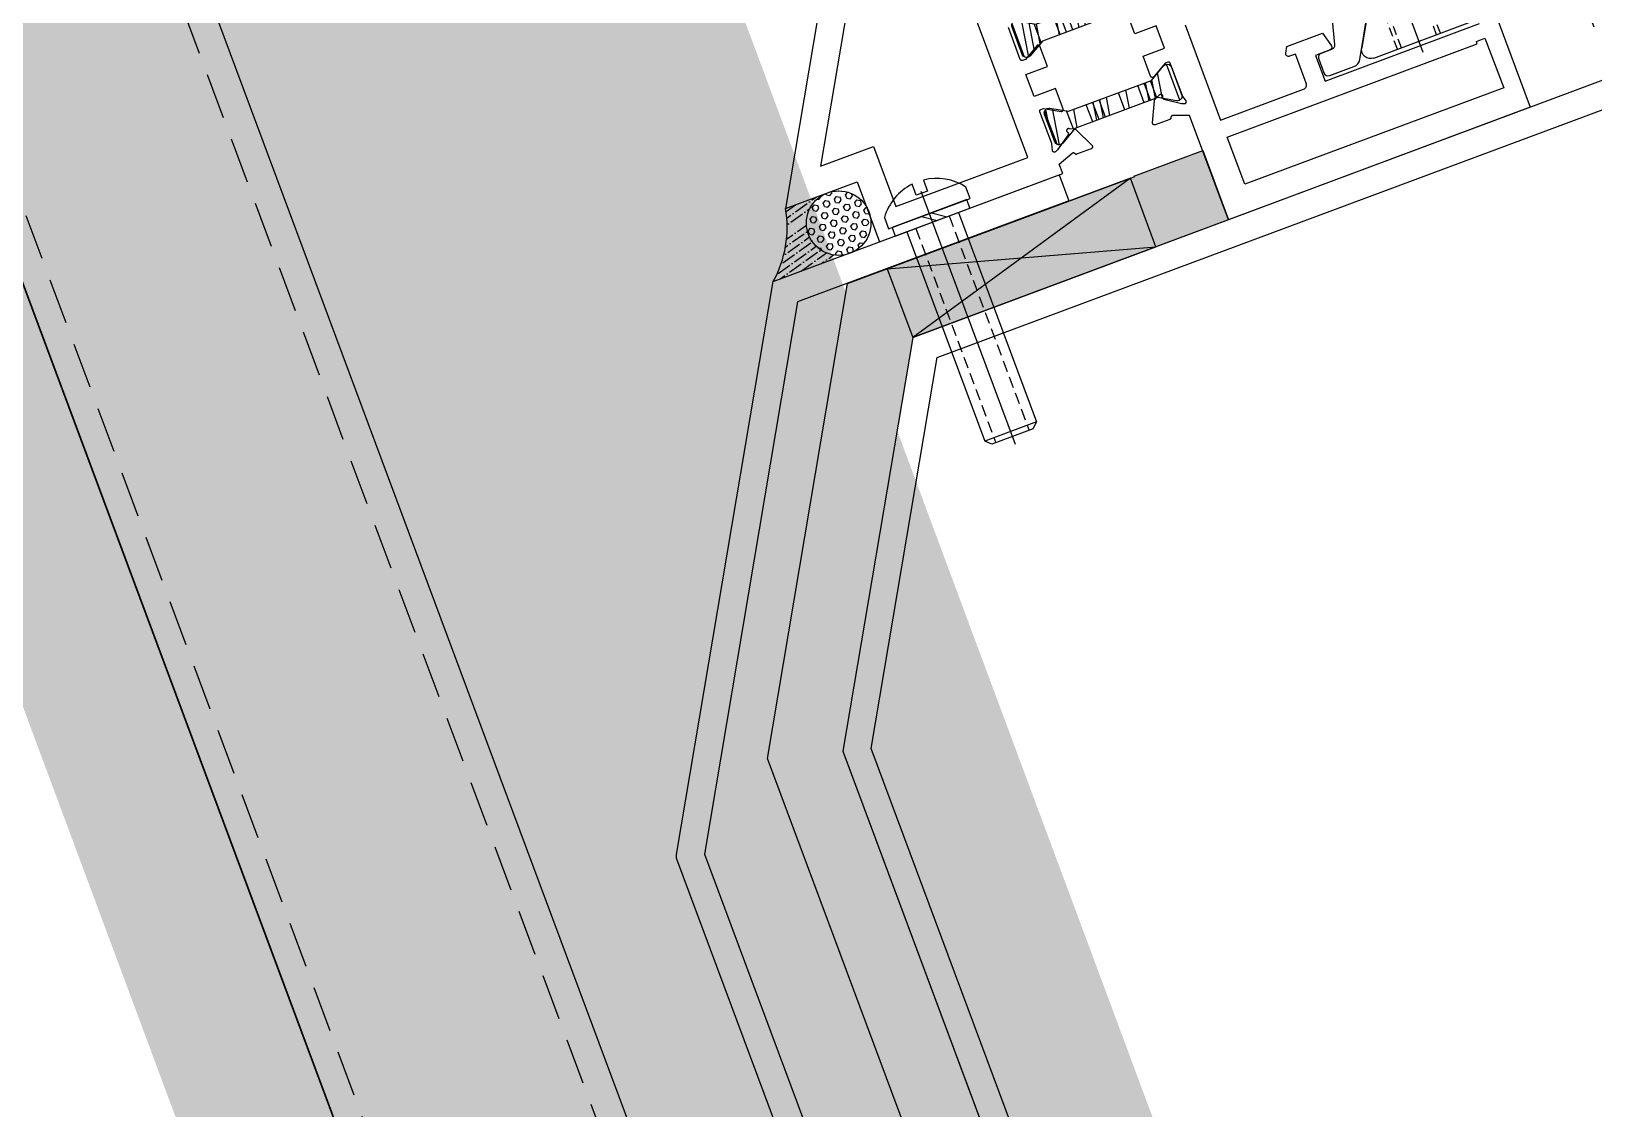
# Model space of a CAD drawing. Extents: x 12199666 to 24617114, y 1197707 to 2548648.
# Drawn here: x 12306351 to 12306521.7, y 1247996.5 to 1248114.2 of the extents above; entities that cross this region are included whole.
import ezdxf

# ---------------------------------------------------------------- set-up
doc = ezdxf.new("R2010")
doc.units = 0
doc.header["$LTSCALE"] = 10
doc.header["$MEASUREMENT"] = 0
for name, pattern in [('TX-PLAN-T1-F11$0$CENTER', [2, 1.25, -0.25, 0.25, -0.25]), ('TX-PLAN-T1-F11$0$CENTER2', [1.125, 0.75, -0.125, 0.125, -0.125]), ('TX-PLAN-T1-F11$0$DASHED', [0.75, 0.5, -0.25]), ('TX-PLAN-T1-F11$0$HIDDEN', [0.375, 0.25, -0.125])]:
    doc.linetypes.add(name, pattern=pattern)
for name, color, linetype in [('TX-PLAN-T1-F11$0$025-CENTER', 2, 'TX-PLAN-T1-F11$0$CENTER'), ('TX-PLAN-T1-F11$0$025-CONT', 2, 'Continuous'), ('TX-PLAN-T1-F11$0$025-DASHED', 2, 'TX-PLAN-T1-F11$0$DASHED'), ('TX-PLAN-T1-F11$0$035-CONT', 6, 'Continuous'), ('TX-PLAN-T1-F11$0$EPDM', 1, 'Continuous'), ('TX-PLAN-T1-F11$0$F-Alum', 4, 'Continuous'), ('TX-PLAN-T1-F11$0$F-dashed line', 8, 'TX-PLAN-T1-F11$0$DASHED'), ('TX-PLAN-T1-F11$0$F-Misc', 1, 'Continuous'), ('TX-PLAN-T1-F11$0$F_MISC', 8, 'Continuous'), ('TX-PLAN-T1-F11$0$Grid', 4, 'TX-PLAN-T1-F11$0$CENTER2'), ('TX-PLAN-T1-F11$0$Hatch', 8, 'Continuous'), ('TX-PLAN-T1-F11$0$Hatch @ 1 VP1', 8, 'Continuous'), ('TX-PLAN-T1-F11$0$Hatch @ 1 VPModel', 8, 'Continuous'), ('TX-PLAN-T1-F11$0$中心线', 1, 'TX-PLAN-T1-F11$0$CENTER2'), ('TX-PLAN-T1-F11$0$虚线', 8, 'TX-PLAN-T1-F11$0$HIDDEN'), ('TX-PLAN-T1-F11$0$螺栓钉类', 241, 'Continuous')]:
    doc.layers.add(name, color=color, linetype=linetype)
doc.layers.add('TX-PLAN-T1-F11$0$_EDO-ALUMINIUM-SECTION', color=90, linetype='Continuous', lineweight=30)
doc.layers.add('TX-PLAN-T1-F11$0$幕墙线', color=114, linetype='Continuous', lineweight=30)
doc.layers.add('TX-PLAN-T1-F11$0$bangong', color=5, linetype='Continuous', true_color=0x0000ff)

# ---------------------------------------------------------------- blocks, each defined once
blk = doc.blocks.new('*U177')
at = {"layer": 'TX-PLAN-T1-F11$0$中心线', "color": 1, "linetype": 'TX-PLAN-T1-F11$0$CENTER', "ltscale": 2.357947691000002}
blk.add_line((-2.842170943040401e-14, 25.90048662063384), (2.842170943040401e-14, -4.956409502317115), dxfattribs=at)
at = {"layer": 'TX-PLAN-T1-F11$0$虚线', "linetype": 'TX-PLAN-T1-F11$0$HIDDEN', "ltscale": 0.5}
for p, q in [((-1.948286311568523, 1.13686837721616e-13), (-1.94828631156858, 25.00000000000011)), ((1.948286311568523, 1.13686837721616e-13), (1.948286311568467, 25.00000000000011))]:
    blk.add_line(p, q, dxfattribs=at)
at = {"layer": 'TX-PLAN-T1-F11$0$螺栓钉类', "color": 241, "linetype": 'Continuous'}
for p, q in [((-2.40807576862025, 25.00000000000011), (-2.999791744951636, 24.40828402366867)), ((2.99979174495158, 24.40828402366867), (-2.999791744951636, 24.40828402366867)), ((-2.999791744951636, 1.13686837721616e-13), (-2.999791744951636, 24.40828402366867)), ((2.408075768620193, 25.00000000000011), (-2.408075768620307, 25)), ((2.408075768620193, 25.00000000000011), (2.99979174495158, 24.40828402366867)), ((2.999791744951636, 1.13686837721616e-13), (2.99979174495158, 24.40828402366867)), ((-0.9100693464279175, -1), (0.5333063006401062, 0)), ((0.2446311712265015, -1), (1.688006818294525, 0))]:
    blk.add_line(p, q, dxfattribs=at)
blk.add_lwpolyline([(4.350000023841858, 0), (4.350000023841858, -1), (-4.350000023841858, -1), (-4.350000023841858, 0)], close=True, dxfattribs=at)
blk.add_lwpolyline([(-4.75, -1), (4.75, -1), (4.75, -2.319999992847443, -0.2072557309237045), (0.6600000262260437, -4.663157165050507), (0.6600000262260437, -3.379999995231628), (-0.6600000262260437, -3.379999995231628), (-0.6600000262260437, -4.663157165050507, -0.2072557309237047), (-4.75, -2.319999992847443)], format="xyb", close=True, dxfattribs=at)
blk = doc.blocks.new('*U178')
at = {"layer": 'TX-PLAN-T1-F11$0$F-Misc'}
blk.add_lwpolyline([(0, -8.000024006068998), (0, 0), (-28.34887666735243, 0), (-28.34887666735243, -8.000024006068998)], close=True, dxfattribs=at)
for points in [[(0, -8.000024006068998), (-28.34887666735243, 0)], [(-28.34887666735243, -8.000024006068998), (0, 0)]]:
    blk.add_lwpolyline(points, dxfattribs=at)
blk = doc.blocks.new('*U341')
at = {"layer": 'TX-PLAN-T1-F11$0$Hatch @ 1 VP1'}
h = blk.add_hatch(dxfattribs=at)
h.set_pattern_fill('M_SYNTHETIC-PISA', color=256, pattern_type=2)
h.set_pattern_definition([(80.42361603529756, (60.74734227051181, 419.571008317605), (-5.916388149900571, 0.9981739626518497), []), (80.42361603529756, (61.48689078924938, 419.4462365722735), (-5.916388149900571, 0.9981739626518497), []), (80.42361603529756, (62.22643930798695, 419.321464826942), (-5.916388149900571, 0.9981739626518497), []), (80.42361603529756, (64.44508486419966, 418.9471495909476), (-5.916388149900571, 0.9981739626518497), [])])
edge = h.paths.add_edge_path()
edge.add_arc((-6.87320508075617, -1.599999999999832), 0.5000000000000772, 270.0000000000381, 300.0000000000389, ccw=False)
edge.add_line((-6.873205080755838, -2.099999999999909), (-6.900000000000205, -2.099999999999909))
edge.add_arc((-6.900000000000205, -1.599999999999909), 0.5, 180, 270, ccw=False)
edge.add_line((-7.400000000000205, -1.599999999999909), (-7.400000000000205, 1.600000000000364))
edge.add_arc((-6.900000000000205, 1.600000000000364), 0.5, 90, 180, ccw=False)
edge.add_line((-6.900000000000205, 2.100000000000364), (-6.873205080757202, 2.099999999999909))
edge.add_arc((-6.873205080757574, 1.599999999999688), 0.5000000000002212, 59.999999999965496, 89.99999999995748, ccw=False)
edge.add_line((-6.623205080757202, 2.033012701891948), (-4.833974596215853, 1))
edge.add_line((-4.833974596215853, 1), (4.833974596215398, 1))
edge.add_line((4.833974596215398, 1), (6.623205080756748, 2.033012701891948))
edge.add_arc((6.87320508075709, 1.599999999999793), 0.5000000000001159, 90.00000000003928, 120.00000000003769, ccw=False)
edge.add_line((6.873205080756748, 2.099999999999909), (6.89999999999975, 2.100000000000364))
edge.add_arc((6.89999999999975, 1.600000000000364), 0.5, 0, 90, ccw=False)
edge.add_line((7.39999999999975, 1.600000000000364), (7.39999999999975, -1.599999999999909))
edge.add_arc((6.89999999999975, -1.599999999999909), 0.5, -90, 0, ccw=False)
edge.add_line((6.89999999999975, -2.099999999999909), (6.873205080755383, -2.099999999999909))
edge.add_arc((6.873205080755718, -1.599999999999822), 0.5000000000000873, 239.99999999996152, 269.99999999996163, ccw=False)
edge.add_line((6.623205080755383, -2.033012701891948), (4.833974596216308, -1))
edge.add_line((4.833974596216308, -1), (-4.833974596216308, -1))
edge.add_line((-4.833974596216308, -1), (-6.623205080755838, -2.033012701891948))
at = {"layer": 'TX-PLAN-T1-F11$0$Hatch @ 1 VPModel'}
h = blk.add_hatch(dxfattribs=at)
h.set_pattern_fill('M_SYNTHETIC-PISA', color=256, pattern_type=2)
h.set_pattern_definition([(90, (-9.900000006500932, 423.8302261678061), (-6, 3.673940397442059e-16), []), (90, (-9.150000006500932, 423.8302261678061), (-6, 3.673940397442059e-16), []), (90, (-8.400000006500932, 423.8302261678061), (-6, 3.673940397442059e-16), []), (90, (-6.150000006500932, 423.8302261678061), (-6, 3.673940397442059e-16), [])])
edge = h.paths.add_edge_path()
edge.add_arc((-6.87320508075617, -1.599999999999832), 0.5000000000000772, 270.0000000000381, 300.0000000000389, ccw=False)
edge.add_line((-6.873205080755838, -2.099999999999909), (-6.900000000000205, -2.099999999999909))
edge.add_arc((-6.900000000000205, -1.599999999999909), 0.5, 180, 270, ccw=False)
edge.add_line((-7.400000000000205, -1.599999999999909), (-7.400000000000205, 1.600000000000364))
edge.add_arc((-6.900000000000205, 1.600000000000364), 0.5, 90, 180, ccw=False)
edge.add_line((-6.900000000000205, 2.100000000000364), (-6.873205080757202, 2.099999999999909))
edge.add_arc((-6.873205080757574, 1.599999999999688), 0.5000000000002212, 59.999999999965496, 89.99999999995748, ccw=False)
edge.add_line((-6.623205080757202, 2.033012701891948), (-4.833974596215853, 1))
edge.add_line((-4.833974596215853, 1), (4.833974596215398, 1))
edge.add_line((4.833974596215398, 1), (6.623205080756748, 2.033012701891948))
edge.add_arc((6.87320508075709, 1.599999999999793), 0.5000000000001159, 90.00000000003928, 120.00000000003769, ccw=False)
edge.add_line((6.873205080756748, 2.099999999999909), (6.89999999999975, 2.100000000000364))
edge.add_arc((6.89999999999975, 1.600000000000364), 0.5, 0, 90, ccw=False)
edge.add_line((7.39999999999975, 1.600000000000364), (7.39999999999975, -1.599999999999909))
edge.add_arc((6.89999999999975, -1.599999999999909), 0.5, -90, 0, ccw=False)
edge.add_line((6.89999999999975, -2.099999999999909), (6.873205080755383, -2.099999999999909))
edge.add_arc((6.873205080755718, -1.599999999999822), 0.5000000000000873, 239.99999999996152, 269.99999999996163, ccw=False)
edge.add_line((6.623205080755383, -2.033012701891948), (4.833974596216308, -1))
edge.add_line((4.833974596216308, -1), (-4.833974596216308, -1))
edge.add_line((-4.833974596216308, -1), (-6.623205080755838, -2.033012701891948))
blk = doc.blocks.new('TX-PLAN-T1-F11$0$A$C455C3A01')
at = {"color": 0, "linetype": 'ByBlock'}
blk.add_lwpolyline([(-6.623205080755838, -2.033012701891948, -0.1316524975873993), (-6.873205080755838, -2.099999999999909), (-6.900000000000205, -2.099999999999909, -0.414213562373095), (-7.400000000000205, -1.599999999999909), (-7.400000000000205, 1.600000000000364, -0.414213562373095), (-6.900000000000205, 2.100000000000364), (-6.873205080757202, 2.099999999999909, -0.1316524975873601), (-6.623205080757202, 2.033012701891948), (-4.833974596215853, 1), (4.833974596215398, 1), (6.623205080756748, 2.033012701891948, -0.1316524975873888), (6.873205080756748, 2.099999999999909), (6.89999999999975, 2.100000000000364, -0.4142135623730949), (7.39999999999975, 1.600000000000364), (7.39999999999975, -1.599999999999909, -0.4142135623730951), (6.89999999999975, -2.099999999999909), (6.873205080755383, -2.099999999999909, -0.1316524975873966), (6.623205080755383, -2.033012701891948), (4.833974596216308, -1), (-4.833974596216308, -1)], format="xyb", close=True, dxfattribs=at)
at = {"layer": 'TX-PLAN-T1-F11$0$Hatch'}
blk.add_blockref('*U341', (0, 0), dxfattribs=at)
blk = doc.blocks.new('TX-PLAN-T1-F11$0$EG0026')
for points in [[(1.049963061760685, -1.4210854715202e-14, -0.1316524975873984), (1.199963061760663, -0.04019237886466698), (1.580347819490026, -0.2598076211353302, 0.5096735085656329), (2.023821391799778, -0.06223553933050141), (2.193473572309742, 0.7377644606694673, 0.3247897566277693), (2.04999999999999, 1.05980762113532), (1.792212630083934, 1.165024963894894, -0.5084096978739756), (1.67576655667407, 1.635616290801124), (2.219342095654035, 2.076590135548955, -0.1720586351414371), (2.849348255439835, 2.299999999999997), (4.550651744560113, 2.300000000000004, -0.1720586351414538), (5.180657904345967, 2.076590135548919), (5.724233443325813, 1.635616290801124, -0.5084096978739955), (5.607787369916062, 1.165024963894908), (5.34999999999989, 1.05980762113532, 0.3247897566277236), (5.206526427690315, 0.7377644606694815), (5.376178608200156, -0.06223553933045878, 0.5096735085656969), (5.819652180509857, -0.2598076211353302), (6.200036938239215, -0.04019237886466698, -0.1316524975873905), (6.350036938239251, 0), (6.799402315729644, -7.105427357601002e-15, -0.7239727550084903), (6.978830547513262, -0.5403951748028533), (6.325140804935513, -1.001316929707976, -0.1617137714604535), (5.726900554120132, -1.200000136982176), (2.504480857897338, -1.200000136982133, 0.4241907053956243), (1.505056884715035, -2.233937164378801, 0.215312242949503), (3.689070962328064, -6.663307209988261, 0.4810869569847197), (4.606417985922237, -6.469457747373554, -0.9417365065896345), (5.707004712582378, -6.942249619239874, -0.487759039254909), (3.311270510465423, -7.729347034212878, -0.2885502530687495), (0.0617618399062394, -0.4287096835946613, -0.3729042457963719), (0.5566534348920413, 4.547473508864641e-13)], [(2.976069765135756, 0.3244107492007231), (2.886558271576954, 0.01223553933049004, 0.476831264723338), (3.180031843886676, -0.3500000000000014), (4.219968156113376, -0.3500000000000014, 0.4768312647233385), (4.513441728423098, 0.01223553933049004), (4.423930234864295, 0.3244107492007231, -0.06601964058547675), (4.401646834866577, 0.6127768603722714), (4.452090121069073, 1.18359023628372, 0.4303349584555891), (4.152539257850872, 1.500000000000007), (3.247460742149183, 1.5, 0.4303349584555879), (2.947909878930982, 1.183590236283734), (2.998353165133475, 0.6127768603722643, -0.06601964058547631)]]:
    blk.add_lwpolyline(points, format="xyb", close=True)
blk = doc.blocks.new('TX-PLAN-T1-F11$0$111')
at = {"layer": 'TX-PLAN-T1-F11$0$025-CONT'}
for p, q in [((16973.25272148724, -11883.792106603), (16973.25272148724, -11902.192106603)), ((16975.45272148724, -11883.292106603), (16973.75272148724, -11883.292106603)), ((16975.95272148724, -11883.792106603), (16975.95272148724, -11885.692106603)), ((16975.95272148724, -11885.692106603), (16977.25272148724, -11885.692106603)), ((16978.25272148724, -11886.692106603), (16978.25272148724, -11899.292106603)), ((16975.95272148724, -11902.192106603), (16975.95272148724, -11900.292106603)), ((16975.95272148724, -11900.292106603), (16977.25272148724, -11900.292106603)), ((16975.45272148724, -11902.692106603), (16973.75272148724, -11902.692106603))]:
    blk.add_line(p, q, dxfattribs=at)
for centre, radius, start, end in [((16973.75272148724, -11883.792106603), 0.5, 90, 180), ((16975.45272148724, -11883.792106603), 0.5, 0, 90), ((16977.25272148724, -11886.692106603), 1, 0, 90), ((16977.25272148724, -11899.292106603), 1, 270, 0), ((16973.75272148724, -11902.192106603), 0.5, 180, 270), ((16975.45272148724, -11902.192106603), 0.5, 270, 1.042204158021965e-10)]:
    blk.add_arc(centre, radius, start, end, dxfattribs=at)
at = {"layer": 'TX-PLAN-T1-F11$0$025-DASHED', "ltscale": 0.2}
for p, q in [((16973.25272148724, -11890.49210660301), (16978.25272148724, -11890.49210660301)), ((16973.25272148724, -11890.94210660301), (16978.25272148724, -11890.94210660301)), ((16973.25272148724, -11895.04210660301), (16978.25272148724, -11895.04210660301)), ((16973.25272148724, -11895.49210660301), (16978.25272148724, -11895.49210660301))]:
    blk.add_line(p, q, dxfattribs=at)
at = {"layer": 'TX-PLAN-T1-F11$0$Grid', "color": 2, "ltscale": 0.5}
blk.add_line((16972.04320301383, -11892.99210660301), (16979.72593644123, -11892.99210660301), dxfattribs=at)
blk = doc.blocks.new('TX-PLAN-T1-F11$0$sp')
at = {"layer": 'TX-PLAN-T1-F11$0$025-CONT'}
for p, q in [((15685.01988159701, -2177.959996310328), (15687.91988159702, -2176.285680529675)), ((15689.41988159702, -2177.151705933461), (15689.41988159701, -2188.774320010177)), ((15684.51988159701, -2185.984542262289), (15684.51988159701, -2178.826021714112)), ((15685.51988159701, -2186.984542262289), (15686.41988159701, -2186.98454226229)), ((15686.91988159701, -2188.774320010176), (15686.91988159701, -2187.48454226229)), ((15688.91988159701, -2189.274320010177), (15687.41988159701, -2189.274320010177))]:
    blk.add_line(p, q, dxfattribs=at)
for centre, radius, start, end in [((15688.41988159702, -2177.15170593346), 1, 359.9999999999582, 119.9999999999553), ((15685.51988159701, -2178.826021714112), 1, 119.9999999999738, 179.9999999999864), ((15685.51988159701, -2185.984542262289), 1, 179.9999999999872, 269.9999999999814), ((15686.41988159701, -2187.48454226229), 0.5, 0, 89.99999999999085), ((15687.41988159701, -2188.774320010177), 0.5, 179.9999999999418, 270), ((15688.91988159701, -2188.774320010177), 0.5, 270, 359.9999999999774)]:
    blk.add_arc(centre, radius, start, end, dxfattribs=at)
blk = doc.blocks.new('TX-PLAN-T1-F11$0$A$C0FB22728')
for p, q in [((-9.129019065090688, 14.80221597116906), (-9.135565859214694, 14.79843373982294)), ((-8.445955283059448, 14.61939400948177), (-7.931148778057832, 13.72829775298305)), ((-10.83595835548476, 13.32091151041823), (-11.17787534415402, 9.266849106410518)), ((-8.074716455572343, 13.07042447078129), (-9.000473860687634, 12.39623318972008)), ((-8.864180995959032, 12.16031919024681), (-7.551080690260278, 9.88742878301855)), ((2.30074659458478, 6.61109409306664), (-6.343301736451394, 8.957774650218198)), ((-15.59516297264781, 6.21971497789491), (-11.67409582274558, 8.485004345464404)), ((-15.59516297264781, 6.21971497789491), (-15.44509042653226, 5.959949254785897)), ((-28.97219765444606, -3.009853978583124), (-15.81073434990685, 4.59382169071614)), ((-11.63828816768364, 2.153813939316024), (-28.51636492204125, -7.59703356087266)), ((-6.061200206029753, -3.501692742436717), (-8.906033039565955, 1.422526092574117)), ((-33.86535216509947, -4.335387431441632), (-30.48839776460954, -2.384444332092244)), ((-30.48839776460954, -2.384444332092244), (-30.33832521850854, -2.644210055215808)), ((-33.86535216509947, -4.335387431441632), (-32.61474761422869, -6.500101790756162))]:
    blk.add_line(p, q)
blk.add_circle((-7.275957614183426e-12, -7.275957614183426e-12), 3)
for centre, radius, start, end in [((-8.878898154915078, 14.36927309930616), 0.4999999999999999, 30.01599999619042, 120.0159999952599), ((-8.364091649913462, 13.47817684282199), 0.4999999999999999, 305.3626995516341, 30.01599999619042), ((-12.17433764310408, 9.350890089175664), 0.9999999999999999, 300.0159999952599, 355.1791200963696), ((-5.819309202837758, 10.88791242372099), 2, 210.0159999961904, 254.8114534146507), ((-16.31097617026535, 5.459707434420125), 0.9999999999999999, 300.0159999952599, 30.01599999619042), ((-10.63780452699575, 0.4220424518789514), 2, 30.01599999619042, 120.0159999952599), ((-29.47243947478273, -2.143968234857311), 0.9999999999999999, 210.0159999961904, 300.0159999952599), ((-30.01709038307308, -4.999376329717052), 3, 210.0159999961904, 300.0159999952599)]:
    blk.add_arc(centre, radius, start, end)
at = {"layer": 'TX-PLAN-T1-F11$0$025-CENTER', "ltscale": 0.3}
for p, q in [((4.018160608087783, -6.9551721687385), (-4.094085028860718, 7.086592355677567)), ((-7.107294850422477, -4.106045329324843), (6.775019564214745, 3.914082365110517))]:
    blk.add_line(p, q, dxfattribs=at)
at = {"layer": 'TX-PLAN-T1-F11$0$025-CONT'}
for p, q in [((-9.135565859214694, 14.79843373982294), (-10.33973787690047, 14.10275627138617)), ((-9.129019065090688, 14.80221597116906), (-9.135565859214694, 14.79843373982294)), ((-9.000473860687634, 12.39623318972008), (-8.779428328438371, 12.55405221811088)), ((-8.825779522514495, 12.09384876127297), (-9.000473860687634, 12.39623318972008)), ((-11.63828816768364, 2.153813939316024), (-6.343301736451394, 8.957774650218198)), ((-9.150126475236902, -3.338039345188008), (-11.743775851588, 1.151397418849228))]:
    blk.add_line(p, q, dxfattribs=at)
blk.add_arc((-9.8394960565347, 13.23687052767491), 0.9999999999999999, 120.0159999952599, 175.1791200963696, dxfattribs=at)
at = {"layer": 'TX-PLAN-T1-F11$0$025-DASHED', "ltscale": 0.2}
for p, q in [((-20.0591454489404, 0.4531015196771477), (-20.78449608847586, 1.708635848110134)), ((-24.82151703940326, -2.298228492225462), (-20.05914544891857, 0.4531015197062516)), ((-20.05914544898405, 0.4531015197499073), (-16.98535842982528, -0.3695973078574752)), ((-16.98535842982528, -0.3695973078574752), (-25.64421586701064, -5.372015511333302)), ((-24.82151703940326, -2.298228492225462), (-25.54686767893872, -1.042694163807028)), ((-14.66477095754817, -1.326983939536149), (-23.32362839474808, -6.329402143019252)), ((-16.98535842982528, -0.3695973078574752), (-16.73523751964967, -0.8025401797203813)), ((-15.487469785141, -4.400770958716748), (-14.66477095754817, -1.326983939536149)), ((-14.66477095754817, -1.326983939536149), (-14.98111222406442, -0.7794179790944327)), ((-25.64421586701064, -5.372015511333302), (-24.82151703940326, -2.298228492225462)), ((-20.24984137562569, -7.152100970575702), (-15.48746978513373, -4.400770958643989)), ((-15.48746978516283, -4.400770958658541), (-14.76211914565647, -5.656305287084251)), ((-25.64421586701064, -5.372015511333302), (-25.39917624465306, -5.796163007624273)), ((-23.32362839474808, -6.329402143019252), (-23.56866801708384, -5.905254646735557)), ((-23.32362839474808, -6.329402143019252), (-20.24984137562569, -7.152100970575702)), ((-12.80354609277128, -10.645693185048), (-15.25473101247189, -6.402853040854097)), ((-12.41389750810049, -10.42058436590742), (-14.8650824278011, -6.177744221691682)), ((-20.24984137562569, -7.152100970575702), (-19.52449073610478, -8.407635299001413)), ((-16.35367764202238, -12.69668464849383), (-18.80486256173026, -8.453844504270819)), ((-16.74332622669317, -12.92179346764169), (-19.19451114640106, -8.678953323425958))]:
    blk.add_line(p, q, dxfattribs=at)
at = {"layer": 'TX-PLAN-T1-F11$0$035-CONT'}
for p, q in [((-23.36016704144276, -5.773067956492014), (-3.583628031461558, 6.013119833500241)), ((-9.150126475236902, -3.338039345188008), (-7.899521924366127, -5.50275370448071)), ((-13.01386290638766, -4.64629803160642), (-20.37911589634314, -8.90137162503379)), ((-12.18072657826269, -5.088885716410005), (-12.33079912435642, -4.829119993293716)), ((-10.01601221895544, -3.838281165546505), (-12.18072657826269, -5.088885716410005)), ((-6.675530946376966, -4.795626373474079), (-7.899521924366127, -5.50275370448071)), ((-23.57522340199648, -13.55352831941855), (-24.75700211860385, -9.14799150457111)), ((-20.6274955596673, -14.70381141730468), (-20.62899496668251, -9.334454123207252)), ((-24.86989654574427, -14.72948038354662), (-23.80802924819727, -14.11601557742688)), ((-25.05271850742429, -15.41254416557786), (-24.25233159487107, -16.79796135554352)), ((-23.56926781283983, -16.98078331721626), (-21.12725370032422, -15.5699764136225))]:
    blk.add_line(p, q, dxfattribs=at)
blk.add_circle((-7.275957614183426e-12, -7.275957614183426e-12), 6.999999999999999, dxfattribs=at)
for centre, radius, start, end in [((-9.583069347099809, -3.588160255356343), 0.4999999999995452, 30.01599999619042, 210.0159999961904), ((-12.76374199621205, -5.079240903476602), 0.4999999999999999, 30.01599999619042, 120.0159999952599), ((-5.925168215871963, -6.094454989062797), 1.5, 45.80691184773836, 120.0159999952599), ((-21.85944158039638, -8.370725187647622), 3, 120.0159999952599, 195.0159999958581), ((-20.1289949861748, -9.334314496903971), 0.4999999999999999, 120.0159999952599, 180.015999995565), ((-24.05815015836561, -13.68307270556397), 0.4999999999999999, 300.0159999952599, 15.01599999585814), ((-24.61977563556866, -15.16242325540225), 0.4999999999999999, 120.0159999952599, 210.0159999961904), ((-21.62749552066089, -14.70409066991124), 0.9999999999999999, 300.0159999952599, 0.01599999556502647), ((-23.81938872300816, -16.54784044536791), 0.4999999999999999, 210.0159999961904, 300.0159999952599)]:
    blk.add_arc(centre, radius, start, end, dxfattribs=at)
at = {"layer": 'TX-PLAN-T1-F11$0$Grid', "color": 2, "ltscale": 0.5}
for p, q in [((-20.53396372175484, -4.222360490028223), (-23.66147901421937, 1.191163119678095)), ((-16.78150122043735, -7.658228776039323), (-20.16201579484914, -1.80678002195782)), ((-13.92353596247995, -12.80508229404222), (-17.76676051745017, -6.152712946466636))]:
    blk.add_line(p, q, dxfattribs=at)
at = {"layer": 'TX-PLAN-T1-F11$0$025-CONT', "xscale": -1, "rotation": 120.0159999954575}
for name, p in [('TX-PLAN-T1-F11$0$111', (-18814.53865849576, 8752.679697267238)), ('TX-PLAN-T1-F11$0$sp', (-9752.79619433001, 12481.84342277347))]:
    blk.add_blockref(name, p, dxfattribs=at)
at = {"layer": 'TX-PLAN-T1-F11$0$EPDM', "xscale": -1, "rotation": 300.0159999954575}
blk.add_blockref('TX-PLAN-T1-F11$0$EG0026', (0.7788634281751001, -4.531157518111286), dxfattribs=at)
blk = doc.blocks.new('TX-PLAN-T1-F11$0$A$C31F16DB5')
at = {"layer": 'TX-PLAN-T1-F11$0$F-Alum'}
for points in [[(43.84528466670599, -113.7702522286536), (37.76699339233164, -103.2491291516608), (35.94917181607161, -103.5701835789487, 0.007804943602983401), (35.94304109744553, -103.5713653192042, 0.03475147959870332), (35.91632063321595, -103.5789190692858, 0.02182096255239729), (35.90017322947097, -103.5855304357219, 0.02280395128158622), (35.88398199396033, -103.5939155986971, 0.02280645289443629), (35.86862007978198, -103.6037416621957, 0.02181846149880163), (35.85481925176282, -103.6144148174471, 0.03475398223271113), (35.83491023660463, -103.6337741633151, 0.03657129109344772), (35.81707005396311, -103.6569132380801, 0.04398833847658366), (35.80036170694802, -103.6878071838264, 0.05218479367646167), (35.78791556910437, -103.7275377940941, 0.08249638702618169), (35.78564238811668, -103.7930493594877, 0.01121976765777889), (35.78700460733671, -103.8019200594545), (35.7900739385077, -103.8192987211487, -0.01121910438095667), (35.79143608880986, -103.8281688948018, -0.08249689023293717), (35.78916300235142, -103.8936808583649, -0.0521855456413639), (35.77671665263188, -103.9334120274843, -0.04398758811039476), (35.76000856382598, -103.9643054334128, -0.03657229268390293), (35.74216786267061, -103.9874451160113, -0.03475223026892075), (35.72225985194382, -104.0068034913247, -0.0218196119654262), (35.70845831123006, -104.0174772274886, -0.02269948356110112), (35.69317045745265, -104.0272605058681), (34.21884027712804, -104.8790144653294, -0.0001048805003330558), (34.21876764397894, -104.8790564068449, -0.02280645355989477), (34.2025746540894, -104.8874425266085, -0.0218209627636952), (34.18642723264929, -104.8940538502038, -0.03475147960027722), (34.15970674839627, -104.9016075294321, -0.03657129127645277), (34.13074651577335, -104.9054797154649, -0.04398833946914894), (34.09563768266526, -104.9044924991586, -0.05218479376400448), (34.05500951090653, -104.8953941816262, -0.08249638700787947), (33.99714709639375, -104.8645903903789, -0.09869862806640825), (33.94557245571923, -104.8058124108329, -0.09869862815205552), (33.9204778495041, -104.7317512523705, -0.01059771609706687), (33.91955784925085, -104.7233241019394), (33.70630541474384, -102.2936523330836, -0.0718358672267889), (33.7094985962176, -102.2365679180193, -0.05218479356706384), (33.72194473406125, -102.1968373078244, -0.04398833903647838), (33.73865308107634, -102.1659433620343, -0.006722845275875734), (33.74167704216961, -102.1614960145789), (34.10428110494104, -101.6433358389158, -0.0445771316028027), (34.11583254866127, -101.6083328954091, -0.04398833927789026), (34.13313652931538, -101.5763376155055, -0.03657129109167929), (34.15161269444798, -101.5523736590376, -0.03475398272905562), (34.1722314432991, -101.5323241744163, -0.02181846138117786), (34.18652425504115, -101.5212705332788, -0.02280645284909666), (34.20243380389002, -101.5110941817666, -0.02280395204992727), (34.21920223867346, -101.5024100972778, -0.02182096253729524), (34.2359252791648, -101.4955630431332, -0.03475147915249242), (34.26359829756257, -101.4877400103987, -0.03657129132459825), (34.29359091895458, -101.4837297057065, -0.04398833927744469), (34.32995134459634, -101.4847520187004, -0.05218730021067805), (34.37202985289332, -101.4941752298155, -0.08249638670837647), (34.43195476250548, -101.5260775814795, -0.09869610352660264), (34.48536649796006, -101.5869495277848, -0.09869862818395074), (34.51135590190825, -101.6636508134516, -0.02693974869998015), (34.5130509504379, -101.6858902188515, 0.02625242275471121), (34.50782201632683, -101.7062158755698, 0.08249638677413643), (34.50554883533914, -101.7717274410506, 0.0986986281154367), (34.53064344155428, -101.8457885994694, 0.09869862807006985), (34.58221808222879, -101.9045665790882, 0.08249638702823749), (34.64008049674158, -101.9353703702482, 0.05218479375735399), (34.6807086685003, -101.9444686877368, 0.007261159787873329), (34.68648738910269, -101.9450573045879), (36.68789411157195, -102.1195945448098), (37.00325867284846, -102.0638964553773, 0.007804282106335403), (37.00938887179655, -102.0627148237372, 0.03475147962112415), (37.0361093562824, -102.0551611445526, 0.02182096283050531), (37.0522567777225, -102.0485498209573, 0.02280645349282725), (37.06844976761204, -102.0401637011937, 0.02280395202717555), (37.08380997560744, -102.0303386782152, 0.02182096214495271), (37.09761235893529, -102.0196642682249, 0.03475147910663924), (37.11751989818003, -102.0003062665173, 0.03657129092895692), (37.13536014228885, -101.9771672390898, 0.04398833891098607), (37.15206857149315, -101.9462733376686, 0.05218479370896922), (37.16451481457625, -101.9065427604919, 0.08249890380217352), (37.16678791034792, -101.8410292179005, 0.09869862798398574), (37.14169276000757, -101.7669682438109, 0.06564783278589638), (37.10985589570191, -101.7254837679766), (36.6005405162723, -101.2164527630348, -0.06554346293131519), (36.56874522597354, -101.175040284038), (36.56874522597354, -101.175040284038), (34.71738585138519, -97.97045876056382, 0.09858998483440251), (34.66585468577978, -97.91175494406798, 0.08249638676440048), (34.60799249734555, -97.88095072781744, 0.05218730050687392), (34.56736240589817, -97.87185188027524, 0.04398833927353016), (34.53225357022893, -97.87086475713022, 0.03657129105370164), (34.50329334785056, -97.87473702008447, 0.03475147952411811), (34.47657288362097, -97.88229077015149, 0.02182096246113782), (34.46042547987599, -97.88890213654395, 0.02280395130315905), (34.44423424436536, -97.89728729956278, 0.0001067408310020497), (34.44416033856396, -97.8973299754989), (34.17196105544281, -98.05458567055484), (33.19922672941175, -99.74049801943784, -0.01509568094209679), (33.19287983591494, -99.750769019357, -0.03657129125845142), (33.17503959180613, -99.77390804675542, -0.03475147942682418), (33.15513205232855, -99.79326604852122, -0.02182096208700705), (33.1413296690007, -99.80394045851153, -0.02280395203963335), (33.1259694610053, -99.8137654814318, -0.02280645309615273), (33.10977647111577, -99.8221516011663, -0.02182096247282068), (33.09362904967566, -99.82876292479068, -0.03475147935827796), (33.06690856542264, -99.83631660396077, -0.03657129137121549), (33.03794833279971, -99.84018879006635, -0.04398833890508947), (33.00283949992445, -99.8392015736872, -0.05218479338488609), (32.96221132793289, -99.83010325619853, -0.0824963869722262), (32.90434891342011, -99.79929946500943, -0.09859183946021731), (32.852816581566, -99.74059475483682), (31.66855738342565, -97.6907198373492), (33.83327174426813, -96.44011528961437), (32.54696578493167, -94.21360412561353)], [(32.54696578493167, -94.21360412561353), (30.38225141314615, -95.46420867550205), (29.19799221756693, -93.41433375664656, -0.5773502691547056)], [(35.64486484190274, -93.57876443044825), (41.19040285803203, -103.1777266503022), (49.56532841276203, -98.33934233330092, 0.414213562373095), (49.74815037458029, -97.6562785512333), (48.04732818536286, -94.71226702264994), (47.44120816474606, -95.06243629687833, -0.5773502691893665), (46.99113563036371, -94.80275434953819), (46.99092603575264, -94.0521990288371), (50.57534594445315, -91.98139840292879), (51.763323316889, -93.16871246904793, -0.4931454260316005), (51.70132307529275, -93.64066945666582), (50.22931731103745, -94.49108055125998), (51.73004277220753, -97.08873778239376), (67.31598615909752, -88.0843850161591)]]:
    blk.add_lwpolyline(points, format="xyb", dxfattribs=at)
blk.add_lwpolyline([(66.54654854473483, -82.75447265687126), (74.30029670296062, -96.17570158568287), (43.84528466670599, -113.7702522286536)], dxfattribs=at)
blk.add_lwpolyline([(42.19088649500918, -104.9094981399803), (67.45058405592863, -90.31639832391829), (67.30051150995132, -90.05663260086749), (68.16639725358982, -89.55639078051627), (71.09150692129333, -94.56497535420658), (44.96592355852772, -109.658316928716)], close=True, dxfattribs=at)
at = {"layer": 'TX-PLAN-T1-F11$0$F_MISC'}
blk.add_blockref('TX-PLAN-T1-F11$0$A$C0FB22728', (75.69667501987715, -79.41643330940587), dxfattribs=at)
at = {"layer": 'TX-PLAN-T1-F11$0$F_MISC', "extrusion": (-4.753630675954406e-07, 1.025034717925372e-06, 0.9999999999993616)}
for p, rotation in [((24.24556291179886, -94.6372664236498, -0.000107783380917889), 30.01599997491549), ((29.33533433179118, -103.4473265648718, -0.0001189354337402299), 30.01599997491547)]:
    blk.add_blockref('TX-PLAN-T1-F11$0$A$C455C3A01', p, dxfattribs=dict(at, rotation=rotation))
blk = doc.blocks.new('TX-PLAN-T1-F11$0$TY001')
at = {"layer": 'TX-PLAN-T1-F11$0$Hatch'}
h = blk.add_hatch(dxfattribs=at)
h.set_pattern_fill('ANGLE', color=256, scale=9.999999999999996, angle=30.01599999723185)
h.set_pattern_definition([(30.0159999972559, (7246.22157835518, 83575.31519769797), (-1.375665006030534, 2.381185795183361), [2, -0.7500000000000002]), (120.0160000000013, (7246.22157835518, 83575.31519769797), (-2.381185795183363, -1.375665006030534), [1.999999999999999, -0.7499999999999996])])
h.paths.add_polyline_path([(350.2253238288686, -354.6837878837832), (354.2542751866858, -361.6576381313353), (322.3892650641501, -380.066776734122), (322.3920172178186, -425.9033668380289), (402.0586897248868, -563.8011208046519), (395.1314504481852, -567.8031243171426), (314.3921460299753, -428.048037958506), (314.398585089948, -375.4440794177499), (343.3252546740696, -358.7324867446878), (343.3858318864368, -358.6351174034935)])
h = blk.add_hatch(dxfattribs=at)
h.set_pattern_fill('ANSI36', color=256, scale=5)
h.set_pattern_definition([(45, (51659.15010211314, 73373.3115634953), (0.3314563036811941, 1.215339780164379), [1.5625, -0.3125, 0, -0.3125])])
h.paths.add_polyline_path([(313.629378239857, -372.377642297346, -0.529394939964302), (308.8098884951323, -369.1014640657522, -0.2493492879967615), (310.3632095332723, -366.1803745179932), (306.3460307864007, -368.5011897335062, -0.1712452279442582), (306.3460307864007, -376.5853972057666)])
h = blk.add_hatch(dxfattribs=at)
h.set_pattern_fill('HEX', color=256, scale=3)
h.set_pattern_definition([(0, (51659.15010211314, 73373.3115634953), (0, 0.649519052838329), [0.375, -0.75]), (120, (51659.15010211314, 73373.3115634953), (-0.5625, -0.3247595264191643), [0.3749999999999989, -0.7499999999999978]), (59.99999999999999, (51659.52510211314, 73373.3115634953), (-0.5624999999999999, 0.3247595264191646), [0.375, -0.75])])
h.paths.add_polyline_path([(315.8564488166012, -369.1014640657522, 0.08813858490334972), (315.6408492759801, -367.8878941231815), (315.0367299781647, -366.842203286782, 0.3450716129569366), (310.7866421518847, -365.9357478965831), (310.3632095332723, -366.1803745179932, 0.2493492879967615), (308.8098884951323, -369.1014640657522, 0.5293949399643019), (313.629378239857, -372.377642297346), (314.5238589297514, -371.8608805284166, 0.2288196746550952)])
at = {"layer": 'TX-PLAN-T1-F11$0$F-Alum', "flags": 128}
for points in [[(53.01061472645961, -31.80457267696329), (390.065040307818, -615.223651404347)], [(27.04169836640358, -46.80740425240947), (364.0961239619646, -630.2264829897904)]]:
    blk.add_lwpolyline(points, dxfattribs=at)
blk.add_lwpolyline([(306.3460307864007, -334.9566479812202), (306.3460307864007, -368.5011897335062), (313.5805468137842, -364.3216458467068), (317.0822395561263, -370.3828460521618), (335.5822342999745, -359.6949797654088), (335.0265996635426, -358.7332127066911), (336.2127619578969, -357.3187975721085, -0.007804943602983401), (336.2168480984401, -357.3140768012963, -0.03475147959870332), (336.2367392522283, -357.2947019631392, -0.02182096255239729), (336.250532599166, -357.2840158791223, -0.02280395128158622), (336.2658844890539, -357.2741778637283, -0.02280645289443629), (336.2820703778416, -357.2657780464506, -0.02181846149880163), (336.2982103182003, -357.2591537412081, -0.03475398223271113), (336.3249262834433, -357.2515767791047, -0.03657129109344772), (336.3538832296617, -357.2476800918521, -0.04398833847658366), (336.3889928851277, -357.2486376030138, -0.05218479367646167), (336.4296287405305, -357.2577015426796, -0.08249638702618169), (336.4875171966851, -357.288456366703, -0.01121976765777889), (336.4945214735344, -357.2940675220743), (336.5080435059499, -357.3054074212851, 0.01121910438095667), (336.5150473611429, -357.3110182542296, 0.08249689023293717), (336.5729361150879, -357.3417733590759, 0.0521855456413639), (336.6135725602508, -357.350837394275, 0.04398758811039476), (336.6486816192046, -357.3517948594817, 0.03657229268390293), (336.6776393509936, -357.3478980267537, 0.03475223026892075), (336.7043539737351, -357.340321449883, 0.0218196119654262), (336.7204947734717, -357.3336968174845, 0.02269948356110112), (336.7366066030227, -357.3253397871158), (338.2109367812518, -356.4735858242348, 0.0001048805003330558), (338.2110093969386, -356.4735438522912, 0.02280645355989477), (338.2263629918452, -356.4637047949363, 0.0218209627636952), (338.2401563106105, -356.4530186743068, 0.03475147960027722), (338.2600474129431, -356.4336437833845, 0.03657129127645277), (338.2778680119663, -356.4104896227655, 0.04398833946914894), (338.2945502141956, -356.3795815514459, 0.05218479376400448), (338.3069627324585, -356.3398404251202, 0.08249638700787947), (338.3091804848518, -356.2743269597267, 0.09869862806640825), (338.284023226006, -356.2002870598517, 0.09869862815205552), (338.2323988731951, -356.1415527374193, 0.01059771609706687), (338.2255579496268, -356.1365462384565), (336.2272453666665, -354.7381441767793, 0.0718358672267889), (336.1761978338473, -354.7123958517041, 0.05218479356706384), (336.1355619786773, -354.7033319120237, 0.04398833903647838), (336.1004523229785, -354.7023744008766, 0.006722845275875734), (336.0950890481472, -354.702772549761), (335.4650779261719, -354.7580686645524, 0.0445771316028027), (335.4289845842868, -354.7505911936605, 0.04398833927789026), (335.3926233092789, -354.7495995482604, 0.03657129109167929), (335.3626340809278, -354.7536351480667, 0.03475398272905562), (335.3349657217041, -354.7614822202304, 0.02181846138117786), (335.3182504107244, -354.7683426743897, 0.02280645284909666), (335.3014875133522, -354.7770419356384, 0.02280395204992727), (335.2855883461889, -354.7872306651261, 0.02182096253729524), (335.2713032818865, -354.798297695932, 0.03475147915249242), (335.2507030311972, -354.8183632250293, 0.03657129132459825), (335.2322470843792, -354.8423427562229, 0.04398833927744469), (335.2149700955488, -354.874352619343, 0.05218730021067805), (335.2021145676263, -354.9155124683166, 0.08249638670837647), (335.1998182532843, -354.9833614311938, 0.09869610352660264), (335.2258718663361, -355.0600387850573, 0.09869862818395074), (335.279336407315, -355.120867061225, 0.02693974869998015), (335.2977558004204, -355.1334444337117, -0.02625242275471121), (335.3179759462364, -355.1390675801231, -0.08249638677413643), (335.3758644026238, -355.1698224041902, -0.0986986281154367), (335.4274887554348, -355.2285567265935, -0.09869862807006985), (335.4526460142806, -355.3025966265122, -0.08249638702823749), (335.4504282618873, -355.3681100918329, -0.05218479375735399), (335.4380157436244, -355.4078512181877, -0.007261159787873329), (335.4356391003821, -355.413151373461), (334.5871063340455, -357.2341632518946), (334.3813251063693, -357.4795428967336, -0.007804282106335403), (334.3772393197287, -357.4842632717191, -0.03475147962112415), (334.3573482171632, -357.503638162656, -0.02182096283050531), (334.343554898398, -357.5143242833001, -0.02280645349282725), (334.3282013034914, -357.5241633406258, -0.02280395202717555), (334.312017168384, -357.5325621996599, -0.02182096214495271), (334.2958753639832, -357.5391872256878, -0.03475147910663924), (334.269161300268, -357.5467635806999, -0.03657129092895692), (334.240204364527, -357.550660344772, -0.04398833891098607), (334.2050947062671, -357.5497029267863, -0.05218479370896922), (334.1644588271156, -357.5406390949356, -0.08249890380217352), (334.1065687006339, -357.5098832094227, -0.09869862798398574), (334.0549447792582, -357.4511485077383, -0.06564783278589638), (334.0349096211139, -357.4028459185793), (333.8483450650238, -356.7073544477462, 0.06554346293131519), (333.8283515111543, -356.6591238381225), (333.8283515111543, -356.6591238381225), (331.9769921288826, -353.4545423190139, -0.09858998483440251), (331.951877401676, -353.380577127391, -0.08249638676440048), (331.9540946725756, -353.3150636457722, -0.05218730050687392), (331.9665076907258, -353.2753205915651, -0.04398833927353016), (331.9831899749115, -353.2444125645852, -0.03657129105370164), (332.0010106354021, -353.2212584512745, -0.03475147952411811), (332.0209017891902, -353.2018836131319, -0.02182096246113782), (332.034695136128, -353.1911975290859, -0.02280395130315905), (332.0500470260158, -353.1813595136919, -0.0001067408310020497), (332.0501209134236, -353.1813168062072), (332.3223201963119, -353.0240611104819), (334.2687302818522, -353.0235175687703, 0.01509568094209679), (334.2807984719984, -353.0231497574277, 0.03657129125845142), (334.3097554077394, -353.019252993312, 0.03475147942682418), (334.3364694714546, -353.0116766383435, 0.02182096208700705), (334.3526112758555, -353.005051612301, 0.02280395203963335), (334.3687954109628, -352.996652753267, 0.02280645309615273), (334.3841490058694, -352.9868136958976, 0.02182096247282068), (334.3979423248675, -352.976127575268, 0.03475147935827796), (334.4178334272001, -352.9567526843748, 0.03657129137121549), (334.4356540259905, -352.9335985237267, 0.04398833890508947), (334.4523362284526, -352.9026904524653, 0.05218479338488609), (334.4647487464827, -352.8629493260669, 0.0824963869722262), (334.466966498876, -352.7974358607898, 0.09859183946021731), (334.441851579817, -352.7234692123893), (333.2575923767872, -350.6735942977102), (331.0928780185059, -351.9241988500435), (329.806572051486, -349.6976876904955), (331.9712864097673, -348.4470831381623), (330.7870272072032, -346.3972082231776, 0.09859183946021731), (330.7354948751163, -346.3385035131214, 0.0824963869722262), (330.6776324606035, -346.3076997220633, 0.05218479338488609), (330.6370042886119, -346.2986014046473, 0.04398833890508947), (330.6018954557367, -346.2976141883555, 0.03657129137121549), (330.5729352231137, -346.3014863745193, 0.03475147935827796), (330.5462147388607, -346.3090400537476, 0.02182096247282068), (330.5300673174206, -346.3156513774011, 0.02280645309615273), (330.5138743275311, -346.3240374971647, 0.02280395203963335), (330.4985141195357, -346.3338625201286, 0.02182096208700705), (330.4847117362078, -346.344536930148, 0.03475147942682418), (330.4648041969631, -346.3638949319429, 0.03657129125845142), (330.4469639528543, -346.3870339593996, 0.01509568094209679), (330.4406170593575, -346.3973049593333), (329.4678827370517, -348.0832173102681), (329.1956834539305, -348.2404730059061, -0.0001067408310020497), (329.195609548362, -348.2405156818568, -0.02280395130315905), (329.1794183128513, -348.2489008449047, -0.02182096246113782), (329.1632709091064, -348.2555122113263, -0.03475147952411811), (329.1365504446439, -348.2630659614515, -0.03657129105370164), (329.1075902224984, -348.266938224464, -0.04398833927353016), (329.0724813868292, -348.2659511014062, -0.05218730050687392), (329.031851295149, -348.2568522539514, -0.08249638676440048), (328.9739891069476, -348.2260480378172, -0.09858998483440251), (328.9224579411093, -348.1673442214233), (327.0710985597689, -344.9627627018926)], format="xyb", dxfattribs=at)
blk.add_lwpolyline([(318.1791713258717, -366.2844633594796), (331.5100810700096, -358.5828946406837), (316.4537156824954, -332.5818696624483), (309.3425357767846, -336.6901594766532), (309.3425357767846, -363.305380536156), (314.6774785837624, -360.2232631545194)], close=True, dxfattribs=at)
at = {"layer": 'TX-PLAN-T1-F11$0$F-Alum'}
for points in [[(455.4729844129179, -567.7718404594343), (455.4729844129179, -567.7718404594343), (446.3959872892592, -552.0601956466271), (505.8266415628605, -517.7257626117789, 0.4142135629107179), (506.192285489291, -516.359635047178), (401.1615129876882, -334.5582640464709), (322.3892650641501, -380.0667758264462)], [(439.369238186162, -573.3344405092794), (418.1223877749871, -585.6092291673849), (325.3936407528818, -425.1025364142552), (325.3857700543012, -381.800288240629), (399.198695463594, -339.1568885540619, -0.4142135618083592), (400.5648230256047, -339.522532479692), (502.0939028023276, -515.2627032643359, -0.4142135629305874), (501.7282588758972, -516.6288308289368), (442.4707817491144, -550.8632155012601, 0.4142135623737295), (442.397652963642, -551.1364410138922), (451.2549298969097, -566.4678058499121)], [(309.3460307866335, -439.5040731506597), (405.3548687912989, -605.6890643946535), (437.1462707237806, -587.3224317001004), (438.6470144910272, -589.9200927575439), (435.1871296027675, -591.9189461415081), (435.1871296027675, -591.9189461415081), (404.2579426011071, -609.7874283735582), (306.4801450439263, -440.5405095017923, -0.1317235220179792), (306.3460307864007, -440.0402676794038), (306.3460307864007, -376.5853972057666), (335.2009771130979, -359.9152406854846), (336.701702574268, -362.5128979166475), (309.3460307866335, -378.3168895531417), (309.3460307866335, -439.5040731506597)]]:
    blk.add_lwpolyline(points, format="xyb", dxfattribs=at)
blk.add_lwpolyline([(322.3892650641501, -380.066776734122), (322.3920172178186, -425.9033668380289), (405.9924112183508, -570.6101344211784)], dxfattribs=at)
at = {"layer": 'TX-PLAN-T1-F11$0$F-dashed line', "flags": 128}
for points in [[(50.2786876456812, -33.38286887168942), (387.3331132275052, -616.8019476004993)], [(29.57848780532368, -45.34184349645511), (366.632913393667, -628.760922236208)]]:
    blk.add_lwpolyline(points, dxfattribs=at)
at = {"layer": 'TX-PLAN-T1-F11$0$Hatch'}
blk.add_lwpolyline([(350.2253238288686, -354.6837878837832), (354.2542751866858, -361.6576381313353), (322.3892650641501, -380.066776734122), (322.3920172178186, -425.9033668380289), (402.0586897248868, -563.8011208046519), (395.1314504481852, -567.8031243171426), (314.3921460299753, -428.048037958506), (314.398585089948, -375.4440794177499), (343.3252546740696, -358.7324867446878), (343.3858318864368, -358.6351174034935), (350.2253238288686, -354.6837878837832), (350.2253238288686, -354.6837878837832)], dxfattribs=at)
blk.add_circle((312.3331686558668, -369.1014640657522), 3.52328016069998, dxfattribs=at)
blk.add_arc((294.8900346637238, -372.5432934696291), 12.14818709837609, 340.5652533305836, 19.43474666941645, dxfattribs=at)
blk.add_blockref('TX-PLAN-T1-F11$0$A$C31F16DB5', (310.408990527736, -247.8873859157757))
at = {"layer": 'TX-PLAN-T1-F11$0$F_MISC', "rotation": 210.0159999954284}
blk.add_blockref('*U178', (322.3891669837758, -380.0668603298254), dxfattribs=at)
at = {"layer": 'TX-PLAN-T1-F11$0$F_MISC', "xscale": -1, "rotation": 210.0160000257106}
blk.add_blockref('*U177', (322.4352983376011, -367.2902626612195), dxfattribs=at)
blk = doc.blocks.new('TX-PLAN-T1-F11$0$A$C21521A5F')
at = {"rotation": 90}
blk.add_blockref('TX-PLAN-T1-F11$0$TY001', (388.7170751225203, 9260.219757124782, 0.0004146164392175001), dxfattribs=at)
blk = doc.blocks.new('TX-PLAN-T1-F11$0$标准层幕墙0118')
at = {"color": 3, "rotation": 270}
blk.add_blockref('TX-PLAN-T1-F11$0$A$C21521A5F', (4239.780242875684, -661.2834627595585, -0.0004146164392191649), dxfattribs=at)
blk = doc.blocks.new('TX-PLAN-T1-F11')
at = {"layer": 'TX-PLAN-T1-F11$0$bangong', "const_width": 100}
blk.add_lwpolyline([(12308620.76584129, 1247867.476890152), (12307993.00973681, 1247639.511779728), (12307945.48375932, 1247621.797375508), (12307689.07939193, 1248311.068225762), (12307684.4220081, 1248314.668303085), (12307626.95596957, 1248293.248930163), (12306513.91270086, 1247889.055279398), (12306466.38672336, 1247871.340875179), (12306209.98235598, 1248560.611725432), (12306205.32497215, 1248564.211802755), (12306147.85893361, 1248542.792429833), (12305034.8156649, 1248138.598779068), (12304987.2896874, 1248120.884374849), (12304730.88532002, 1248810.155225102), (12304726.2279362, 1248813.755302425), (12304668.76189766, 1248792.335929503), (12303555.71862895, 1248388.142278738)], dxfattribs=at)
at = {"layer": 'TX-PLAN-T1-F11$0$幕墙线'}
blk.add_lwpolyline([(12320853.42358575, 1246069.463993158), (12319874.15551759, 1245556.942988943), (12319504.51685508, 1246263.291677854), (12318287.46267927, 1245809.710601544), (12318025.41949917, 1246512.835058284), (12316808.36415329, 1246059.258099326), (12316546.32246322, 1246762.378557954), (12315329.26860736, 1246308.797600885), (12315067.22542752, 1247011.922057721), (12313850.17157141, 1246558.341100555), (12313588.12839157, 1247261.465557391), (12312371.07304542, 1246807.888598337), (12312109.03135535, 1247511.009056965), (12310891.9774995, 1247057.428099896), (12310629.93431965, 1247760.552556732), (12309412.88046354, 1247306.971599566), (12309150.8372837, 1248010.096056402), (12307933.78342759, 1247556.515099236), (12307671.74024774, 1248259.639556072), (12306454.68639163, 1247806.058598906), (12306192.64321179, 1248509.183055742), (12304975.58935568, 1248055.602098577), (12304713.54617583, 1248758.726555413), (12303496.49231972, 1248305.145598247)], dxfattribs=at)
at = {"layer": 'TX-PLAN-T1-F11$0$_EDO-ALUMINIUM-SECTION', "rotation": 350.4236156863823}
blk.add_blockref('TX-PLAN-T1-F11$0$标准层幕墙0118', (12293055.45042718, 1251790.443008234), dxfattribs=at)

msp = doc.modelspace()

# ---------------------------------------------------------------- block references
msp.add_blockref('TX-PLAN-T1-F11', (0, 0))

doc.saveas('drawing.dxf')
